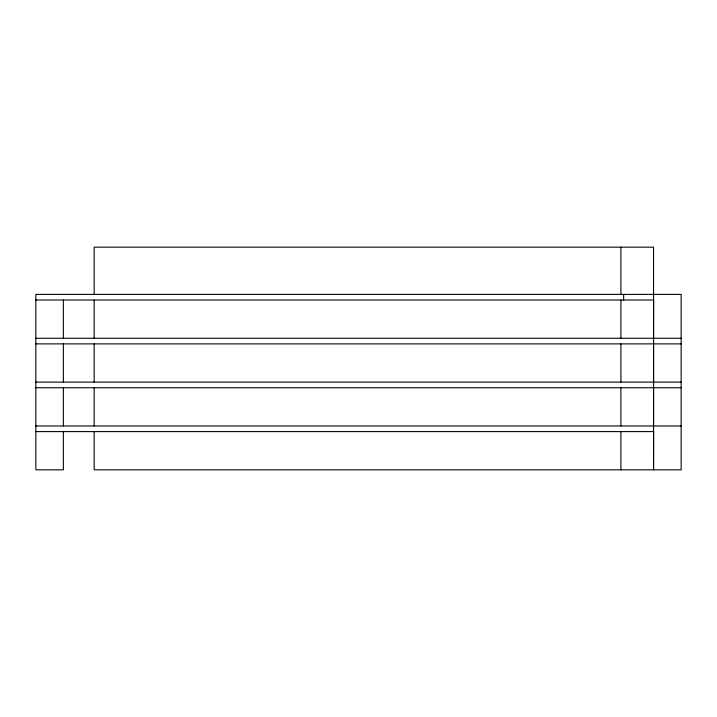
<?xml version="1.0" encoding="UTF-8"?>
<svg xmlns="http://www.w3.org/2000/svg" width="717" height="717" viewBox="0 0 717 717"><rect width="100%" height="100%" fill="white"/><g stroke="black" fill="none" stroke-linecap="round" stroke-linejoin="round"><path stroke-width="1.08" d="M35.85 300.02L653.635 300.02L653.554 338.254M35.85 338.254L681.15 338.254M35.85 343.882L681.15 343.882M35.85 382.116L681.15 382.116M35.85 387.736L681.15 387.736M35.85 425.97L681.15 425.97M35.85 431.598L653.635 431.598L653.554 469.832L653.554 247.168L94.169 247.168L94.169 294.4M653.554 343.882L653.554 382.116M653.554 387.736L653.554 425.97M623.629 294.4L623.629 300.02M620.922 247.168L620.922 294.4M620.922 300.02L620.922 338.254M620.922 343.882L620.922 382.116M620.922 387.736L620.922 425.97M620.922 431.598L620.922 469.832M94.169 300.02L94.169 338.254M94.169 343.882L94.169 382.116M94.169 387.736L94.169 425.97M94.169 431.598L94.169 469.832L681.15 469.832L681.15 294.4L35.85 294.4L35.85 469.832L63.365 469.832L63.365 431.598M63.365 300.02L63.365 338.254M63.365 343.882L63.365 382.116M63.365 387.736L63.365 425.97"/></g></svg>
